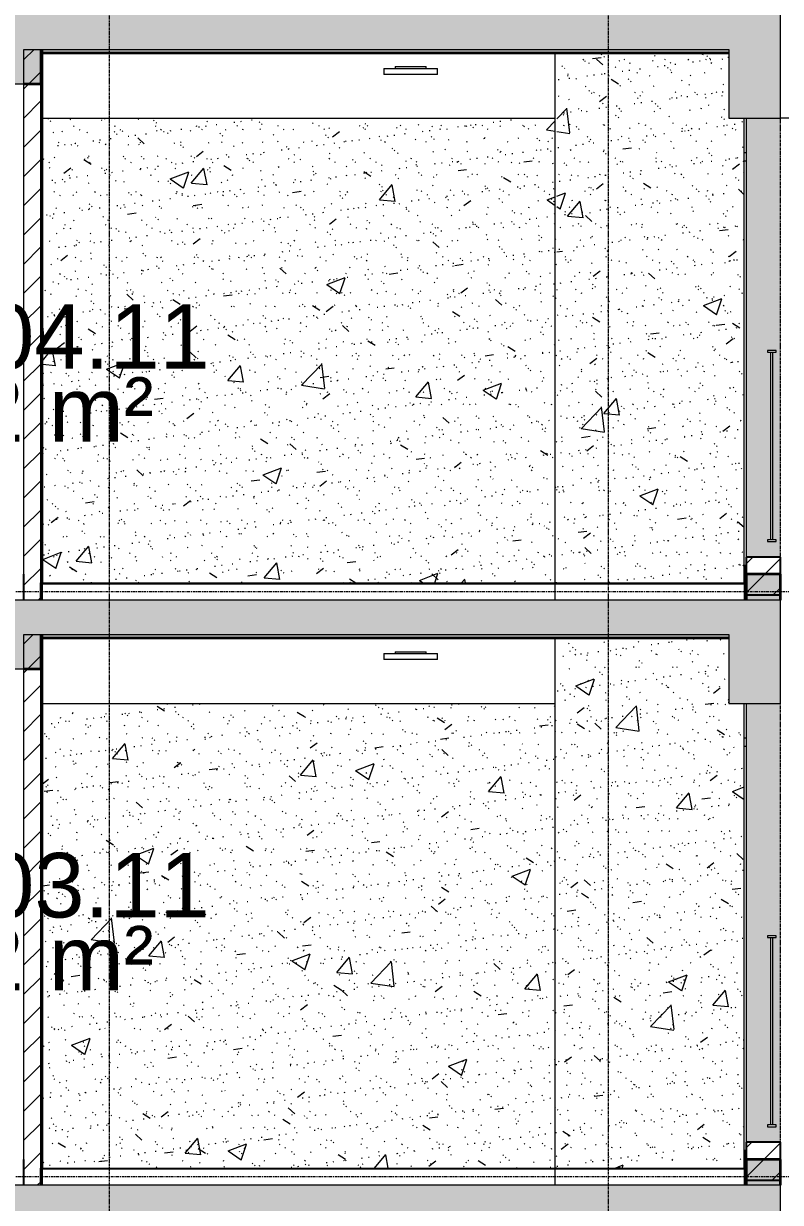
# Model space of a CAD drawing. Header units: millimetres. Extents: x 3451 to 201731, y -8641 to 35300.
# Drawn here: x 171691 to 176091, y 8850 to 15700 of the extents above; entities that cross this region are included whole.
import ezdxf

# ---------------------------------------------------------------- set-up
doc = ezdxf.new("R2010")
doc.units = ezdxf.units.MM
doc.linetypes.add('Centre', pattern=[31.75, 6.35, -4.7625, 15.875, -4.7625])
doc.linetypes.add('Grid Line', pattern=[22.225, 12.7, -3.175, 3.175, -3.175])
for name, color, linetype, lineweight in [('0-2', 50, 'Continuous', 5), ('A-AREA-IDEN', 2, 'Continuous', 9), ('A-CLNG', 13, 'Continuous', 9), ('A-DETL-GENF-1', 7, 'Continuous', 9), ('A-DETL-THIN', 151, 'Continuous', 9), ('A-FLOR-1', 10, 'Continuous', 35), ('A-FLOR-HRAL', 11, 'Continuous', 9), ('A-FLOR-HRAL-1', 253, 'Continuous', 9), ('A-FLOR-HRAL-2', 53, 'Continuous', 18), ('A-FLOR-LEVL-2', 51, 'Centre', 9), ('A-FLOR-PATT-1', 7, 'Continuous', 9), ('A-WALL', 113, 'Continuous', 9), ('A-WALL-2', 250, 'Continuous', 25), ('A-WALL-3', 7, 'Continuous', 9), ('A-WALL-PATT-1', 7, 'Continuous', 9), ('A-WALL-PATT-2', 9, 'Continuous', 9), ('A-WALL-PATT-3', 111, 'Continuous', 5), ('E-LITE-EQPM', 33, 'Continuous', 9), ('E-LITE-EQPM-1', 7, 'Continuous', 9), ('I-WALL-1', 7, 'Continuous', 9), ('I-WALL-3', 250, 'Continuous', 25), ('S-BEAM-1', 12, 'Continuous', 5), ('S-BEAM-2', 10, 'Continuous', 35), ('S-BEAM-3', 7, 'Continuous', 9), ('S-GRID-1', 1, 'Grid Line', 9)]:
    doc.layers.add(name, color=color, linetype=linetype, lineweight=lineweight)
doc.styles.add('Arial_1', font='arial.ttf', dxfattribs={"height": 375})
pattern_1 = [(50, (-51987.05, 14125), (1093.104, -95.634), [114.3, -1257.3]), (355, (-51987, 14125), (-211.457, 1146.34), [91.44, -1005.84]), (100.451, (-51896, 14117), (881.656, 1050.7), [97.14, -1068.54]), (46.184, (-51987, 14429.8), (1626.475, -252.26), [171.45, -1885.95]), (96.636, (-51851.5, 14408.8), (1424.42, 1484.565), [145.71, -1602.81]), (351.184, (-51987, 14429.8), (1424.43, 1484.55), [137.16, -1508.76]), (21, (-51834.65, 14353.6), (909.686, -613.59), [114.3, -1257.3]), (326, (-51834.7, 14353.6), (370.81, 1105.13), [91.44, -1005.84]), (71.451, (-51758.8, 14302.5), (1280.503, 491.528), [97.14, -1068.54]), (37.5, (-51987.05, 14125), (18.5313, 507.33), [50.292, -943.356, 50.292, -970.788, -1009.65]), (37.5, (-51987.05, 14125), (18.5313, 507.33), [-2014.728, 50.292, -959.358]), (7.5, (-51987.05, 14125), (400.918, 601.084), [50.292, -531.876, 50.292, -920.496, -384.81]), (7.5, (-51987.05, 14125), (400.918, 601.084), [-1552.956, 50.292, -334.518]), (327.5, (-52326.9, 14125), (813.545, -34.374), [50.292, -330.708, 50.292, -1138.428, -1577.34]), (327.5, (-52326.9, 14125), (813.545, -34.374), [-1569.72, 50.292, -1527.048]), (317.5, (-52479.3, 14125), (888.775, 152.56), [50.292, -445.008, 50.292, -739.14, -1120.14]), (317.5, (-52479.3, 14125), (888.775, 152.56), [-1284.732, 50.292, -1069.848])]
pattern_2 = [(37.5, (-51987.05, 14125), (-4.79953, 146.8239), [5.029, -110.795, 5.029, -124.511, -123.825]), (37.5, (-51987.05, 14125), (-4.79953, 146.8239), [-245.364, 5.029, -118.796]), (7.5, (-51987.05, 14125), (134.8574, 215.0472), [5.029, -57.455, 5.029, -99.365, -40.005]), (7.5, (-51987.05, 14125), (134.8574, 215.0472), [-166.878, 5.029, -34.976]), (327.5, (-52080.78, 14125), (237.29776, 0.4316), [5.029, -33.071, 5.029, -132.131, -179.07]), (327.5, (-52080.78, 14125), (237.29776, 0.4316), [-175.26, 5.029, -174.041]), (317.5, (-52080.78, 14125), (229.067, 66.8792), [5.029, -14.021, 5.029, -84.887, -102.87]), (317.5, (-52080.78, 14125), (229.067, 66.8792), [-108.966, 5.029, -97.841])]
pattern_3 = [(45, (-51987.05, 14125), (-79.5495, 79.5495), [])]
pattern_4 = [(45, (-51987.05, 14125), (-84.8528, 84.8528), [])]

# ---------------------------------------------------------------- blocks, each defined once
blk = doc.blocks.new('NCV_TKTC_KET CAU_rvt-2-TKCS_MẶT CẮT D')
at = {"layer": 'A-FLOR-PATT-1'}
h = blk.add_hatch(color=256, dxfattribs=at)
h.paths.add_polyline_path([(-37572.1, 15530), (-35537.4, 15530), (-35537.4, 15550), (-37938.6, 15550), (-37938.6, 15530)])
h.paths.add_polyline_path([(-66835.3, 15530), (-65032.3, 15530), (-65032.3, 15550), (-66835.3, 15550)])
h.paths.add_polyline_path([(-24866.9, 15530), (-24836.9, 15530), (-24836.9, 15550), (-28836.9, 15550), (-28836.9, 15530), (-25163.7, 15530)])
h.paths.add_polyline_path([(-58634.9, 15530), (-56833.3, 15530), (-56833.3, 15550), (-58634.9, 15550)])
h.paths.add_polyline_path([(-53357.9, 15530), (-51661.9, 15530), (-51661.9, 15550), (-53357.9, 15550), (-53357.9, 15530.4)])
h = blk.add_hatch(color=256, dxfattribs=at)
h.paths.add_polyline_path([(-37938.6, 12130), (-35537.4, 12130), (-35537.4, 12150), (-37938.6, 12150)])
h.paths.add_polyline_path([(-24866.9, 12130), (-24836.9, 12130), (-24836.9, 12150), (-28836.9, 12150), (-28836.9, 12130), (-25816.8, 12130)])
h.paths.add_polyline_path([(-66835.3, 12130), (-65032.3, 12130), (-65032.3, 12150), (-66835.3, 12150)])
h.paths.add_polyline_path([(-51939.6, 12130), (-51661.9, 12130), (-51661.9, 12150), (-53357.9, 12150), (-53357.9, 12130), (-53245.8, 12130)])
h.paths.add_polyline_path([(-58634.9, 12130), (-56833.3, 12130), (-56833.3, 12150), (-58634.9, 12150)])
at = {"layer": 'S-BEAM-1'}
for points in [[(-28934.9, 15350), (-28834.9, 15350), (-28834.9, 15550), (-28934.9, 15550), (-28934.9, 15391.9)], [(-24536.9, 12350), (-24536.9, 12500), (-24736.9, 12500), (-24736.9, 12350)], [(-28834.9, 11950), (-28834.9, 12150), (-28934.9, 12150), (-28934.9, 11950)], [(-24536.9, 8950), (-24536.9, 9100), (-24736.9, 9100), (-24736.9, 8950)]]:
    blk.add_hatch(color=256, dxfattribs=at).paths.add_polyline_path(points)
at = {"layer": 'A-FLOR-1'}
for p, q in [((-28836.9, 15550), (-28836.9, 15530)), ((-28836.9, 15530), (-24836.9, 15530)), ((-28836.9, 12150), (-28836.9, 12130)), ((-28836.9, 12130), (-24836.9, 12130))]:
    blk.add_line(p, q, dxfattribs=at)
at = {"layer": 'S-BEAM-2'}
for p, q in [((-28834.9, 15350), (-28834.9, 15550)), ((-28934.9, 15350), (-28834.9, 15350)), ((-24536.9, 12500), (-24736.9, 12500)), ((-24736.9, 12500), (-24736.9, 12350)), ((-24536.9, 12350), (-24536.9, 12500)), ((-28834.9, 11950), (-28834.9, 12150)), ((-28934.9, 11950), (-28834.9, 11950)), ((-24536.9, 9100), (-24736.9, 9100)), ((-24736.9, 9100), (-24736.9, 8950)), ((-24536.9, 8950), (-24536.9, 9100))]:
    blk.add_line(p, q, dxfattribs=at)
at = {"layer": 'S-BEAM-3'}
for p, q in [((-28826.9, 15150), (-25846.9, 15150)), ((-17636.9, 15150), (-24536.9, 15150)), ((-28826.9, 11750), (-25846.9, 11750))]:
    blk.add_line(p, q, dxfattribs=at)
blk = doc.blocks.new('Railing - Railing-916073-TKCS_MẶT CẮT D')
at = {"layer": 'A-FLOR-HRAL-1'}
for p, q in [((-28826.9, 5645), (-25846.9, 5645)), ((-25846.9, 5550), (-25846.9, 5645)), ((-25846.9, 5645), (-24746.9, 5645))]:
    blk.add_line(p, q, dxfattribs=at)
at = {"layer": 'A-FLOR-HRAL-2'}
for p, q in [((-28826.9, 5645), (-28836.9, 5645)), ((-28836.9, 5645), (-28836.9, 5550)), ((-28826.9, 5550), (-28826.9, 5645)), ((-24736.9, 5645), (-24746.9, 5645)), ((-24746.9, 5645), (-24746.9, 5550)), ((-24736.9, 5550), (-24736.9, 5645))]:
    blk.add_line(p, q, dxfattribs=at)
blk = doc.blocks.new('Railing - 10mm-901206-TKCS_MẶT CẮT D')
at = {"layer": 'A-FLOR-HRAL-1'}
for p, q in [((-24591.9, 5900), (-24591.9, 6990)), ((-24581.9, 5900), (-24581.9, 6990))]:
    blk.add_line(p, q, dxfattribs=at)
blk = doc.blocks.new('Railing - Railing-1003396-TKCS_MẶT CẮT D')
at = {"layer": 'A-FLOR-HRAL-2'}
for p, q in [((-24561.9, 13800), (-24611.9, 13800)), ((-24611.9, 13800), (-24611.9, 13790)), ((-24611.9, 13790), (-24561.9, 13790)), ((-24561.9, 13790), (-24561.9, 13800)), ((-24561.9, 12700), (-24611.9, 12700)), ((-24611.9, 12700), (-24611.9, 12690)), ((-24611.9, 12690), (-24561.9, 12690)), ((-24561.9, 12690), (-24561.9, 12700))]:
    blk.add_line(p, q, dxfattribs=at)
blk.add_blockref('Railing - 10mm-901206-TKCS_MẶT CẮT D', (0, 6800))
blk = doc.blocks.new('LIC_12-ĐÈN LED VUÔNG GẮN NỔI 24W - LIC_12-ĐÈN LED VUÔNG GẮN NỔI 24W - ÁNH SÁNG VÀNG 4500K-516180-TKCS_MẶT CẮT D')
at = {"layer": 'E-LITE-EQPM-1'}
for p, q in [((-26842, 8639), (-26531, 8639)), ((-26842, 8639), (-26842, 8604)), ((-26777.5, 8650), (-26595.5, 8650)), ((-26777.5, 8650), (-26777.5, 8639)), ((-26595.5, 8639), (-26595.5, 8650)), ((-26531, 8604), (-26531, 8639)), ((-26531, 8604), (-26842, 8604))]:
    blk.add_line(p, q, dxfattribs=at)
blk = doc.blocks.new('NCV_TKTC_TANG 3 - 4_rvt-3-TKCS_MẶT CẮT D')
at = {"layer": 'A-WALL-PATT-1'}
h = blk.add_hatch(dxfattribs=at)
h.set_pattern_fill('FP_40', color=256, style=0, pattern_type=2)
h.set_pattern_definition(pattern_3)
h.paths.add_polyline_path([(-28826.9, 12450), (-28826.9, 15550), (-28836.9, 15550), (-28836.9, 12450)])
at = {"layer": 'A-WALL-PATT-2'}
h = blk.add_hatch(dxfattribs=at)
h.set_pattern_fill('FP_32', color=256, style=0, pattern_type=2)
h.set_pattern_definition(pattern_4)
h.paths.add_polyline_path([(-28936.9, 12350), (-28836.9, 12350), (-28837.9, 15550), (-28934.9, 15550), (-28934.9, 15350), (-28936.9, 15350), (-28936.9, 12500)])
h = blk.add_hatch(dxfattribs=at)
h.set_pattern_fill('FP_36', color=256, style=0, pattern_type=2)
h.set_pattern_definition(pattern_2)
h.paths.add_polyline_path([(-25846.9, 12450), (-25836.9, 12450), (-25836.9, 15530), (-25846.9, 15530), (-25846.9, 14158.1)])
h = blk.add_hatch(dxfattribs=at)
h.set_pattern_fill('FP_35', color=256, style=0, pattern_type=2)
h.set_pattern_definition(pattern_1)
h.paths.add_polyline_path([(-25816.8, 12450), (-24746.9, 12450), (-24746.9, 15150), (-24836.9, 15150), (-24836.9, 15530), (-25836.9, 15530), (-25836.9, 12450)])
h = blk.add_hatch(dxfattribs=at)
h.set_pattern_fill('FP_36', color=256, style=0, pattern_type=2)
h.set_pattern_definition(pattern_2)
h.paths.add_polyline_path([(-25816.8, 12450), (-24746.9, 12450), (-24746.9, 15150), (-24836.9, 15150), (-24836.9, 15530), (-25836.9, 15530), (-25836.9, 12450)])
h = blk.add_hatch(dxfattribs=at)
h.set_pattern_fill('FP_35', color=256, style=0, pattern_type=2)
h.set_pattern_definition(pattern_1)
h.paths.add_polyline_path([(-27122.9, 12450), (-25846.9, 12450), (-25846.9, 15150), (-28826.9, 15150), (-28826.9, 12450), (-28429.1, 12450)])
h = blk.add_hatch(dxfattribs=at)
h.set_pattern_fill('FP_36', color=256, style=0, pattern_type=2)
h.set_pattern_definition(pattern_2)
h.paths.add_polyline_path([(-27122.9, 12450), (-25846.9, 12450), (-25846.9, 15150), (-28826.9, 15150), (-28826.9, 12450), (-28429.1, 12450)])
h = blk.add_hatch(dxfattribs=at)
h.set_pattern_fill('FP_32', color=256, style=0, pattern_type=2)
h.set_pattern_definition(pattern_4)
h.paths.add_polyline_path([(-24736.9, 12380), (-24536.9, 12380), (-24536.9, 12600), (-24736.9, 12600)])
at = {"layer": 'A-WALL-2'}
for p, q in [((-24536.9, 12600), (-24736.9, 12600)), ((-24736.9, 12600), (-24736.9, 12380)), ((-24536.9, 12380), (-24536.9, 12600)), ((-28936.9, 12500), (-28936.9, 12350)), ((-28836.9, 12350), (-28836.9, 12450)), ((-24736.9, 12380), (-24536.9, 12380))]:
    blk.add_line(p, q, dxfattribs=at)
at = {"layer": 'A-WALL-3'}
for p, q in [((-28836.9, 15550), (-28836.9, 12450)), ((-28836.9, 12450), (-28836.9, 15550)), ((-28936.9, 15350), (-28936.9, 12500))]:
    blk.add_line(p, q, dxfattribs=at)
at = {"layer": 'I-WALL-1'}
for p, q in [((-25846.9, 12450), (-25846.9, 15530)), ((-24746.9, 12550), (-24746.9, 15150)), ((-28826.9, 12450), (-25846.9, 12450)), ((-25836.9, 12450), (-25846.9, 12450)), ((-25836.9, 12450), (-24746.9, 12450))]:
    blk.add_line(p, q, dxfattribs=at)
at = {"layer": 'I-WALL-3'}
for p, q in [((-28826.9, 12450), (-28826.9, 15550)), ((-24746.9, 12550), (-24746.9, 12450)), ((-24736.9, 12550), (-24746.9, 12550)), ((-24736.9, 12450), (-24736.9, 12550)), ((-28836.9, 12450), (-28826.9, 12450)), ((-24746.9, 12450), (-24736.9, 12450))]:
    blk.add_line(p, q, dxfattribs=at)
at = {"layer": 'A-FLOR-HRAL'}
for name, p in [('Railing - Railing-1003396-TKCS_MẶT CẮT D', (0, 0)), ('Railing - Railing-916073-TKCS_MẶT CẮT D', (0, 6800))]:
    blk.add_blockref(name, p, dxfattribs=at)
at = {"layer": 'E-LITE-EQPM'}
blk.add_blockref('LIC_12-ĐÈN LED VUÔNG GẮN NỔI 24W - LIC_12-ĐÈN LED VUÔNG GẮN NỔI 24W - ÁNH SÁNG VÀNG 4500K-516180-TKCS_MẶT CẮT D', (0, 6800), dxfattribs=at)
blk = doc.blocks.new('NCV_TKTC_TANG 3 - 4_rvt-4-TKCS_MẶT CẮT D')
at = {"layer": 'A-WALL-PATT-1'}
h = blk.add_hatch(dxfattribs=at)
h.set_pattern_fill('FP_40', color=256, style=0, pattern_type=2)
h.set_pattern_definition(pattern_3)
h.paths.add_polyline_path([(-28836.9, 9050), (-28826.9, 9050), (-28826.9, 12150), (-28836.9, 12150), (-28836.9, 9223.2)])
h = blk.add_hatch(dxfattribs=at)
h.set_pattern_fill('FP_40', color=256, style=0, pattern_type=2)
h.set_pattern_definition(pattern_3)
h.paths.add_polyline_path([(-24746.9, 9050), (-24736.9, 9050), (-24736.9, 9150), (-24746.9, 9150)])
at = {"layer": 'A-WALL-PATT-2'}
h = blk.add_hatch(dxfattribs=at)
h.set_pattern_fill('FP_32', color=256, style=0, pattern_type=2)
h.set_pattern_definition(pattern_4)
h.paths.add_polyline_path([(-28936.9, 8950), (-28836.9, 8950), (-28837.9, 12150), (-28934.9, 12150), (-28934.9, 11950), (-28936.9, 11950), (-28936.9, 9100)])
h = blk.add_hatch(dxfattribs=at)
h.set_pattern_fill('FP_35', color=256, style=0, pattern_type=2)
h.set_pattern_definition(pattern_1)
h.paths.add_polyline_path([(-25846.9, 9050), (-25836.9, 9050), (-25836.9, 12130), (-25846.9, 12130), (-25846.9, 9223.2)])
h = blk.add_hatch(dxfattribs=at)
h.set_pattern_fill('FP_36', color=256, style=0, pattern_type=2)
h.set_pattern_definition(pattern_2)
h.paths.add_polyline_path([(-25846.9, 9050), (-25836.9, 9050), (-25836.9, 12130), (-25846.9, 12130), (-25846.9, 9223.2)])
h = blk.add_hatch(dxfattribs=at)
h.set_pattern_fill('FP_35', color=256, style=0, pattern_type=2)
h.set_pattern_definition(pattern_1)
h.paths.add_polyline_path([(-25836.9, 9050), (-24746.9, 9050), (-24746.9, 11750), (-24836.9, 11750), (-24836.9, 12130), (-25836.9, 12130), (-25836.9, 9223.2)])
h = blk.add_hatch(dxfattribs=at)
h.set_pattern_fill('FP_36', color=256, style=0, pattern_type=2)
h.set_pattern_definition(pattern_2)
h.paths.add_polyline_path([(-25836.9, 9050), (-24746.9, 9050), (-24746.9, 11750), (-24836.9, 11750), (-24836.9, 12130), (-25836.9, 12130), (-25836.9, 9223.2)])
h = blk.add_hatch(dxfattribs=at)
h.set_pattern_fill('FP_35', color=256, style=0, pattern_type=2)
h.set_pattern_definition(pattern_1)
h.paths.add_polyline_path([(-28826.9, 9050), (-25846.9, 9050), (-25846.9, 11750), (-28826.9, 11750), (-28826.9, 9223.2)])
h = blk.add_hatch(dxfattribs=at)
h.set_pattern_fill('FP_36', color=256, style=0, pattern_type=2)
h.set_pattern_definition(pattern_2)
h.paths.add_polyline_path([(-28826.9, 9050), (-25846.9, 9050), (-25846.9, 11750), (-28826.9, 11750), (-28826.9, 9223.2)])
h = blk.add_hatch(dxfattribs=at)
h.set_pattern_fill('FP_32', color=256, style=0, pattern_type=2)
h.set_pattern_definition(pattern_4)
h.paths.add_polyline_path([(-24736.9, 8980), (-24536.9, 8980), (-24536.9, 9200), (-24736.9, 9200)])
at = {"layer": 'A-WALL-2'}
for p, q in [((-24536.9, 9200), (-24736.9, 9200)), ((-24736.9, 9200), (-24736.9, 8980)), ((-24536.9, 8980), (-24536.9, 9200)), ((-28936.9, 9100), (-28936.9, 8950)), ((-28836.9, 8950), (-28836.9, 9050)), ((-24736.9, 8980), (-24536.9, 8980))]:
    blk.add_line(p, q, dxfattribs=at)
at = {"layer": 'A-WALL-3'}
for p, q in [((-28836.9, 12150), (-28836.9, 9050)), ((-28836.9, 9050), (-28836.9, 12150)), ((-28936.9, 11950), (-28936.9, 9100))]:
    blk.add_line(p, q, dxfattribs=at)
at = {"layer": 'I-WALL-1'}
for p, q in [((-25846.9, 9050), (-25846.9, 12130)), ((-24746.9, 9150), (-24746.9, 11750)), ((-28826.9, 9050), (-25846.9, 9050)), ((-25836.9, 9050), (-25846.9, 9050)), ((-25836.9, 9050), (-24746.9, 9050))]:
    blk.add_line(p, q, dxfattribs=at)
at = {"layer": 'I-WALL-3'}
for p, q in [((-28826.9, 9050), (-28826.9, 12150)), ((-24746.9, 9150), (-24746.9, 9050)), ((-24736.9, 9150), (-24746.9, 9150)), ((-24736.9, 9050), (-24736.9, 9150)), ((-28836.9, 9050), (-28826.9, 9050)), ((-24746.9, 9050), (-24736.9, 9050))]:
    blk.add_line(p, q, dxfattribs=at)
at = {"layer": 'A-FLOR-HRAL'}
for name, p in [('Railing - Railing-1003396-TKCS_MẶT CẮT D', (0, -3400)), ('Railing - Railing-916073-TKCS_MẶT CẮT D', (0, 3400))]:
    blk.add_blockref(name, p, dxfattribs=at)
at = {"layer": 'E-LITE-EQPM'}
blk.add_blockref('LIC_12-ĐÈN LED VUÔNG GẮN NỔI 24W - LIC_12-ĐÈN LED VUÔNG GẮN NỔI 24W - ÁNH SÁNG VÀNG 4500K-516180-TKCS_MẶT CẮT D', (0, 3400), dxfattribs=at)

msp = doc.modelspace()

# ---------------------------------------------------------------- hatches: boundary and pattern name
at = {"layer": 'A-DETL-GENF-1'}
h = msp.add_hatch(color=256, dxfattribs=at)
h.paths.add_polyline_path([(160692.2, 15150), (160692.2, 15550), (167092.5, 15550), (167092.5, 15300), (167692.5, 15300), (167692.5, 15550), (171492.9, 15550), (171492.9, 15350), (171692.9, 15350), (171692.9, 15550), (175790.9, 15550), (175790.9, 15150), (176090.9, 15150), (176090.9, 15750), (151265.9, 15750), (151265.9, 15350), (151467.6, 15350), (151467.6, 15550), (154892.5, 15550), (154892.5, 15350), (155092.5, 15350), (155092.5, 15550), (156090.8, 15550), (156090.8, 15150), (156392.5, 15150), (156392.5, 15550), (160390.5, 15550), (160390.5, 15150), (160443.5, 15150)])
h.paths.add_polyline_path([(122694.6, 15150), (122694.6, 15750), (122392.5, 15750), (122392.5, 15150)])
h.paths.add_polyline_path([(130594.7, 15150), (130894.7, 15150), (130894.7, 15550), (135595.5, 15550), (135595.5, 15350), (135794.6, 15350), (135794.6, 15550), (138744.6, 15550), (138744.6, 15150), (139044.6, 15150), (139044.6, 15550), (143794.6, 15550), (143794.6, 15350), (143994.6, 15350), (143994.6, 15550), (146969.9, 15550), (146969.9, 15150), (147269.9, 15150), (147269.9, 15550), (148965.9, 15550), (148965.9, 15350), (149165.9, 15351.3), (149165.9, 15750), (128994.6, 15750), (128994.6, 15350), (129194.6, 15350), (129194.6, 15550), (130594.7, 15550), (130594.7, 15391.9)])
h.paths.add_polyline_path([(128444.5, 15350), (128443, 15750), (126628.8, 15750), (126628.8, 15350), (126828.8, 15350), (126828.8, 15550), (128244.5, 15550), (128244.5, 15350)])
h = msp.add_hatch(color=256, dxfattribs=at)
h.paths.add_polyline_path([(160390.5, 11750), (160692.2, 11750), (160692.2, 12150), (167092.5, 12150), (167092.5, 11900), (167692.5, 11900), (167692.5, 12150), (171492.9, 12150), (171492.9, 11950), (171692.9, 11950), (171692.9, 12150), (175790.9, 12150), (175790.9, 11750), (176090.9, 11750), (176090.9, 12350), (151265.9, 12350), (151265.9, 11950), (151467.6, 11950), (151467.6, 12150), (154892.5, 12150), (154892.5, 11950), (155092.5, 11950), (155092.5, 12150), (156090.8, 12150), (156090.8, 11750), (156392.5, 11750), (156392.5, 12150), (160390.5, 12150)])
h.paths.add_polyline_path([(122392.5, 11750), (122694.6, 11750), (122694.6, 12350), (122392.5, 12350)])
h.paths.add_polyline_path([(147269.9, 11750), (147269.9, 12150), (148965.9, 12150), (148965.9, 11950), (149165.9, 11951.3), (149165.9, 12350), (128994.6, 12350), (128994.6, 11950), (129194.6, 11950), (129194.6, 12150), (130594.7, 12150), (130594.7, 11750), (130894.7, 11750), (130894.7, 12150), (135595.5, 12150), (135595.5, 11950), (135794.6, 11950), (135794.6, 12150), (138744.6, 12150), (138744.6, 11750), (139044.6, 11750), (139044.6, 12150), (143794.6, 12150), (143794.6, 11950), (143994.6, 11950), (143994.6, 12150), (146969.9, 12150), (146969.9, 11750)])
h.paths.add_polyline_path([(128444.5, 11950), (128443, 12350), (126628.8, 12350), (126628.8, 11950), (126828.8, 11950), (126828.8, 12150), (128244.5, 12150), (128244.5, 11950), (128443, 11950)])
h = msp.add_hatch(color=256, dxfattribs=at)
h.paths.add_polyline_path([(160443.5, 8350), (160692.2, 8350), (160692.2, 8750), (167092.5, 8750), (167092.5, 8500), (167692.5, 8500), (167692.5, 8750), (171492.9, 8750), (171492.9, 8550), (171692.9, 8550), (171692.9, 8750), (175790.9, 8750), (175790.9, 8350), (176090.9, 8350), (176090.9, 8950), (151265.9, 8950), (151265.9, 8550), (151467.6, 8550), (151467.6, 8750), (154892.5, 8750), (154892.5, 8550), (155092.5, 8550), (155092.5, 8750), (156090.8, 8750), (156090.8, 8350), (156392.5, 8350), (156392.5, 8750), (160390.5, 8750), (160390.5, 8350)])
h.paths.add_polyline_path([(122694.6, 8350), (122694.6, 8950), (122392.5, 8950), (122392.5, 8350)])
h.paths.add_polyline_path([(138744.6, 8350), (139044.6, 8350), (139044.6, 8750), (143794.6, 8750), (143794.6, 8550), (143994.6, 8550), (143994.6, 8750), (146969.9, 8750), (146969.9, 8350), (147269.9, 8350), (147269.9, 8750), (148965.9, 8750), (148965.9, 8550), (149165.9, 8551.3), (149165.9, 8950), (128994.6, 8950), (128994.6, 8550), (129194.6, 8550), (129194.6, 8750), (130594.7, 8750), (130594.7, 8350), (130894.7, 8350), (130894.7, 8750), (135595.5, 8750), (135595.5, 8550), (135794.6, 8550), (135794.6, 8750), (138744.6, 8750), (138744.6, 8606.4)])
h.paths.add_polyline_path([(126628.8, 8550), (126828.8, 8550), (126828.8, 8750), (128244.5, 8750), (128244.5, 8550), (128444.5, 8550), (128443, 8950), (126628.8, 8950)])
at = {"layer": 'A-WALL-PATT-3'}
h = msp.add_hatch(color=256, dxfattribs=at)
h.paths.add_polyline_path([(175891, 12600), (176090.9, 12600), (176090.9, 15150), (175891, 15150), (175891, 12700)])
h.paths.add_polyline_path([(176066, 12690), (176016, 12690), (176016, 12700), (176036, 12700), (176036, 13790), (176016, 13790), (176016, 13800), (176066, 13800), (176066, 13790), (176046, 13790), (176046, 12700), (176066, 12700)])
h = msp.add_hatch(color=256, dxfattribs=at)
h.paths.add_polyline_path([(175891, 9200), (176090.9, 9200), (176090.9, 11750), (175891, 11750), (175891, 9223.2)])
h.paths.add_polyline_path([(176016, 9290), (176016, 9300), (176036, 9300), (176036, 10390), (176016, 10390), (176016, 10400), (176066, 10400), (176066, 10390), (176046, 10390), (176046, 9300), (176066, 9300), (176066, 9290), (176036, 9290)])

# ---------------------------------------------------------------- linework, layer by layer
at = {"layer": 'A-CLNG'}
for p, q in [((175880.9, 14950), (175891, 14950)), ((175891, 14900), (175880.9, 14900)), ((175880.9, 11550), (175891, 11550)), ((175891, 11500), (175880.9, 11500))]:
    msp.add_line(p, q, dxfattribs=at)
at = {"layer": 'A-DETL-THIN'}
for p, q in [((176090.9, 15150), (176090.9, 15750)), ((171692.9, 15350), (171692.9, 15550)), ((171692.9, 15550), (175790.9, 15550)), ((175790.9, 15550), (175790.9, 15150)), ((171492.9, 15350), (171692.9, 15350)), ((175790.9, 15150), (176090.9, 15150)), ((176090.9, 12350), (152037.7, 12350)), ((176090.9, 11750), (176090.9, 12350)), ((171692.9, 11950), (171692.9, 12150)), ((171692.9, 12150), (175790.9, 12150)), ((175790.9, 12150), (175790.9, 11750)), ((171492.9, 11950), (171692.9, 11950)), ((175790.9, 11750), (176090.9, 11750)), ((176090.9, 8950), (152037.7, 8950)), ((176090.9, 8350), (176090.9, 8950))]:
    msp.add_line(p, q, dxfattribs=at)
at = {"layer": 'A-FLOR-LEVL-2'}
for p, q in [((106972.4, 12400), (198239.7, 12400)), ((106972.4, 9000), (198239.7, 9000))]:
    msp.add_line(p, q, dxfattribs=at)
at = {"layer": 'A-WALL'}
for p, q in [((175891, 15150), (175891, 12600)), ((175891, 11750), (175891, 9200))]:
    msp.add_line(p, q, dxfattribs=at)
at = {"layer": 'S-GRID-1'}
for p, q in [((172190.9, -3541.4), (172190.9, 30542.5)), ((175090.9, -3541.4), (175090.9, 30542.5)), ((176090.9, -1636.4), (176090.9, 30542.5))]:
    msp.add_line(p, q, dxfattribs=at)

# ---------------------------------------------------------------- block references
at = {"layer": '0-2'}
for name in ['NCV_TKTC_KET CAU_rvt-2-TKCS_MẶT CẮT D', 'NCV_TKTC_TANG 3 - 4_rvt-3-TKCS_MẶT CẮT D', 'NCV_TKTC_TANG 3 - 4_rvt-4-TKCS_MẶT CẮT D']:
    msp.add_blockref(name, (200627.8, 0), dxfattribs=at)

# ---------------------------------------------------------------- texts
at = {"layer": 'A-AREA-IDEN', "char_height": 375, "line_spacing_factor": 0.936439, "style": 'Arial_1'}
for s, insert, width, attachment_point in [('\\pt7.5,15,22.5,30,37.5,45,52.5,60,67.5,75,82.5,90,97.5,105,112.5,120,127.5,135,142.5,150,157.5,165,172.5,180,187.5,195,202.5,210,217.5,225,232.5,240;A3.04.11', (171724.7, 13688.7), 2094, 8), ('\\pt7.5,15,22.5,30,37.5,45,52.5,60,67.5,75,82.5,90,97.5,105,112.5,120,127.5,135,142.5,150,157.5,165,172.5,180,187.5,195,202.5,210,217.5,225,232.5,240;72 m²', (171779, 13458.2), 1359, 5), ('\\pt7.5,15,22.5,30,37.5,45,52.5,60,67.5,75,82.5,90,97.5,105,112.5,120,127.5,135,142.5,150,157.5,165,172.5,180,187.5,195,202.5,210,217.5,225,232.5,240;A3.03.11', (171724.7, 10500.4), 2094, 8), ('\\pt7.5,15,22.5,30,37.5,45,52.5,60,67.5,75,82.5,90,97.5,105,112.5,120,127.5,135,142.5,150,157.5,165,172.5,180,187.5,195,202.5,210,217.5,225,232.5,240;72 m²', (171779, 10269.8), 1359, 5)]:
    msp.add_mtext(s, dxfattribs=dict(at, insert=insert, width=width, attachment_point=attachment_point))

doc.saveas('drawing.dxf')
